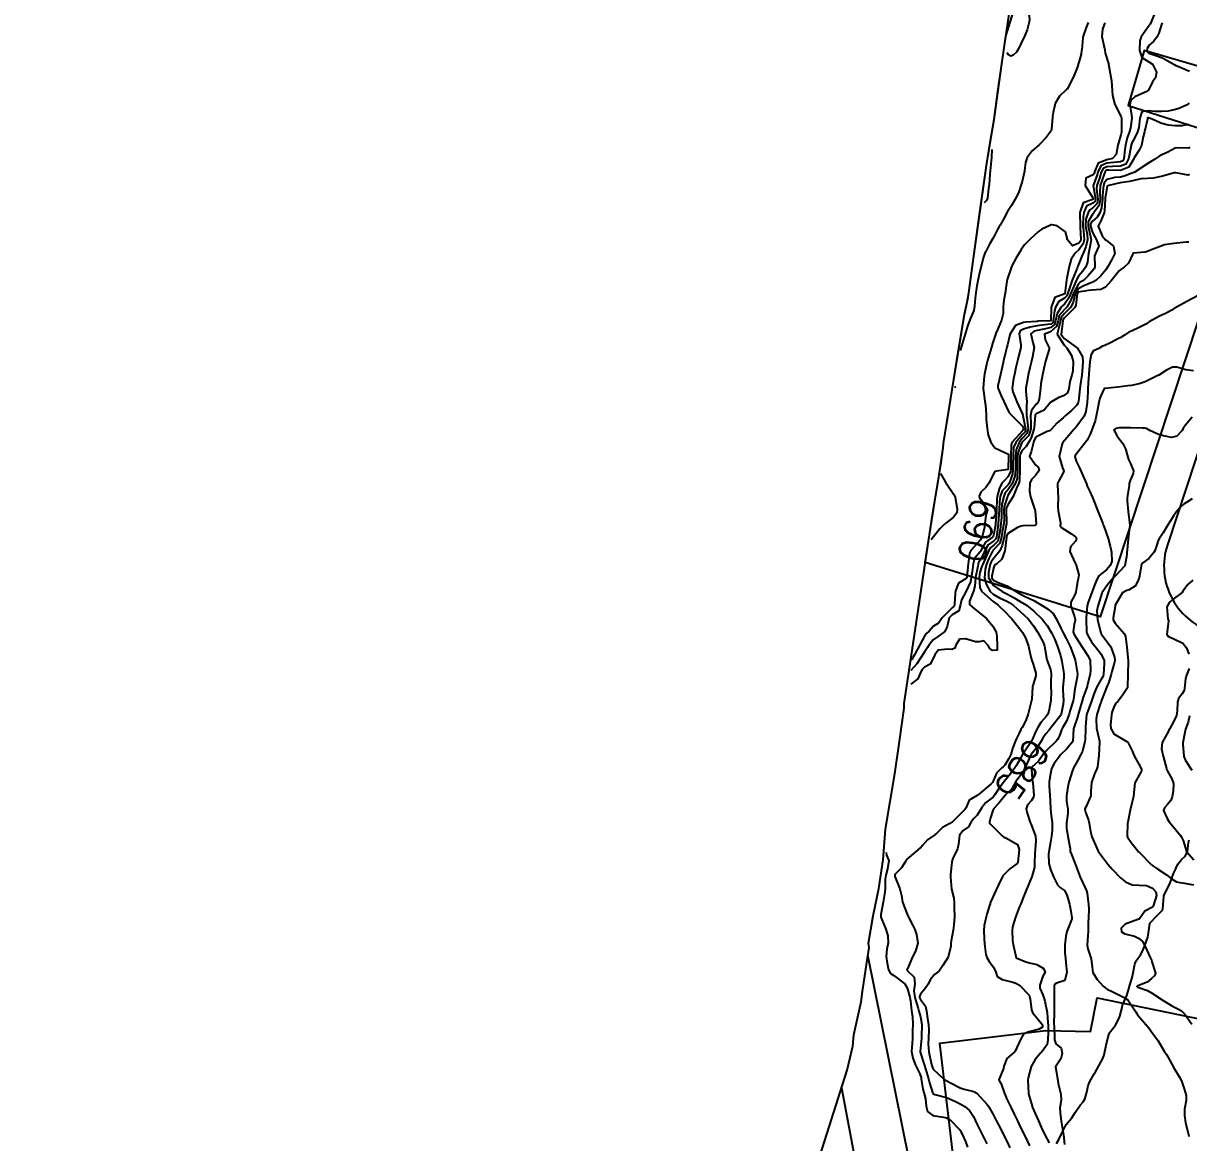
# Model space of a CAD drawing. Header units: metres. Extents: x 292545 to 299085, y 7450245 to 7463078.
# Drawn here: x 296135.3 to 296307, y 7459801.2 to 7459966.2 of the extents above; entities that cross this region are included whole.
import ezdxf
from ezdxf.enums import TextEntityAlignment as Align

# ---------------------------------------------------------------- set-up
doc = ezdxf.new("R2010")
doc.units = ezdxf.units.M
for name, color, linetype in [('Area', 45, 'Continuous'), ('Cotas', 45, 'Continuous'), ('Curvas de Nivel 1m', 11, 'Continuous'), ('Curvas de Nivel 5m', 15, 'Continuous'), ('Edificações', 30, 'Continuous'), ('Vias Primárias', 230, 'Continuous')]:
    doc.layers.add(name, color=color, linetype=linetype)
doc.styles.add('Style-STANDARD', font='STANDARD.shx')

msp = doc.modelspace()

# ---------------------------------------------------------------- linework, layer by layer
at = {"layer": 'Area'}
msp.add_polyline3d([(296244.77, 7459774.44, 690.52), (296256.68, 7459811.9, 688.7), (296257.5, 7459815.46, 688.65), (296257.64, 7459817.09, 688.78), (296258.74, 7459821.98, 688.81), (296258.93, 7459823.5, 688.78), (296259.57, 7459827.76, 689.43), (296259.9, 7459829.96, 689.1), (296259.83, 7459830.62, 689.24), (296260.5, 7459834.66, 689.05), (296261.32, 7459838.7, 689), (296261.98, 7459842.92, 686.59), (296262.33, 7459847.41, 687.52), (296263.67, 7459855.57, 687.29), (296264.4, 7459860.35, 687.31), (296265.08, 7459865.25, 688.41), (296265.06, 7459865.96, 688.39), (296266.1, 7459872.8, 687.5), (296268.68, 7459890.18, 690.4), (296269.72, 7459896.71, 697.93), (296270.19, 7459899.33, 698.05), (296270.81, 7459903.65, 698.42), (296270.84, 7459904.28, 698.35), (296272.13, 7459912.21, 700.27), (296273.96, 7459923.32, 699.87), (296274.36, 7459925.13, 699.94), (296274.61, 7459926.49, 699.91), (296275.3, 7459931.57, 695.08), (296277.19, 7459945.25, 699.54), (296278.32, 7459952.06, 697.85), (296279.45, 7459960.28, 697.09), (296279.79, 7459962.64, 696.9), (296280.67, 7459968.55, 696.23)], dxfattribs=at)
at = {"layer": 'Curvas de Nivel 1m', "flags": 128}
for points, elevation in [([(296281.24, 7459970.25), (296282.1, 7459969.58), (296283.22, 7459968.8), (296283.34, 7459968.44), (296283.53, 7459966.77), (296283.51, 7459966.44), (296283.18, 7459965.29), (296282.96, 7459964.66), (296282.86, 7459964.44), (296282.3, 7459963.3), (296281.92, 7459962.45), (296281.63, 7459961.96), (296281.13, 7459961.53), (296280.77, 7459961.39), (296280.42, 7459961.6), (296280.23, 7459961.92)], 692), ([(296301.89, 7459967.53), (296301.38, 7459966.22), (296301.32, 7459966.09), (296301.19, 7459965.91), (296299.97, 7459964.24), (296299.77, 7459963.63), (296299.76, 7459962.24), (296300.09, 7459961.19), (296301.13, 7459960.53), (296301.65, 7459960.21), (296302.27, 7459959.05), (296302.1, 7459958.21), (296301.68, 7459957.62), (296301.07, 7459956.38), (296300.9, 7459956.22), (296299.06, 7459955.38), (296298.46, 7459954.85), (296298.33, 7459954.26), (296298.58, 7459952.7), (296298.61, 7459952.25), (296298.42, 7459950.84), (296298.26, 7459950.26), (296297.92, 7459949.33), (296297.67, 7459948.26), (296297.59, 7459947.64), (296297.44, 7459946.27), (296297.28, 7459945.94), (296296.95, 7459945.81), (296296.43, 7459945.76), (296294.95, 7459945.6), (296294.03, 7459945.23), (296293.61, 7459944.31), (296293.47, 7459943.77), (296292.94, 7459942.32), (296292.93, 7459942.3), (296293.26, 7459940.32), (296293.21, 7459939.99), (296292.88, 7459939.7), (296291.95, 7459939.26), (296291.53, 7459938.33), (296291.44, 7459937.75), (296291.41, 7459936.33), (296291.49, 7459935.67), (296291.57, 7459934.33), (296291.43, 7459933.71), (296290.8, 7459932.84), (296290.27, 7459932.35), (296289.67, 7459931.47), (296289.36, 7459930.36), (296289.04, 7459928.66), (296288.99, 7459928.37), (296288.74, 7459926.39), (296288.74, 7459926.37), (296287.27, 7459925.83), (296286.73, 7459924.39), (296286.73, 7459924.35), (296286.69, 7459922.39), (296284.79, 7459922.3), (296284.67, 7459922.29), (296282.95, 7459922.16), (296282.67, 7459922.13), (296281.45, 7459921.67), (296280.68, 7459920.46), (296280.68, 7459920.43), (296280.65, 7459920.29), (296280.28, 7459918.82), (296280.19, 7459918.47), (296280.06, 7459917.91), (296279.72, 7459916.47), (296279.5, 7459915.56), (296279.25, 7459914.48), (296278.87, 7459912.8), (296278.89, 7459912.48), (296279.36, 7459911.3), (296279.75, 7459910.47), (296280.51, 7459908.92), (296280.88, 7459908.46), (296282.49, 7459906.84), (296282.63, 7459906.44), (296282.6, 7459906.32), (296282.48, 7459906.17), (296280.99, 7459904.46), (296280.84, 7459904.09), (296280.77, 7459902.46), (296280.76, 7459900.81), (296280.76, 7459900.46), (296280.72, 7459900.15), (296280.4, 7459899.4), (296279.94, 7459898.92), (296279.52, 7459898.48), (296279.09, 7459897.77), (296278.77, 7459896.49), (296278.74, 7459896.1), (296278.69, 7459894.49), (296278.69, 7459894.14), (296278.54, 7459892.49), (296278.51, 7459892.29), (296278.3, 7459890.98), (296278.2, 7459890.59), (296278.07, 7459890.49), (296277.07, 7459889.72), (296276.38, 7459888.51), (296276.35, 7459888.43), (296276.27, 7459888.31), (296275.45, 7459887.33), (296275.23, 7459886.53), (296275.08, 7459885.38), (296274.95, 7459884.53), (296274.83, 7459883.91), (296274.19, 7459882.54), (296273.49, 7459881.24), (296273.38, 7459880.55), (296273.11, 7459879.6), (296272.16, 7459879.03), (296271.71, 7459878.57), (296271.41, 7459877.29), (296271.04, 7459876.58), (296270.12, 7459875.87), (296269.36, 7459875.35), (296268.76, 7459874.6), (296268.51, 7459874.2), (296268.09, 7459873.63), (296267.46, 7459872.62), (296266.92, 7459871.78), (296266.05, 7459870.8)], 689), ([(296292.2, 7459966.33), (296291.89, 7459965.63), (296291.44, 7459964.34), (296291.4, 7459964.11), (296291.23, 7459962.34), (296291.22, 7459962.26), (296291.14, 7459961.67), (296290.84, 7459960.63), (296290.75, 7459960.34), (296290.59, 7459959.82), (296290.03, 7459958.36), (296289.08, 7459956.54), (296289, 7459956.45), (296288.9, 7459956.37), (296287.96, 7459955.48), (296287.32, 7459954.39), (296287.25, 7459954.18), (296287.03, 7459953.06), (296286.92, 7459952.49), (296286.91, 7459952.39), (296286.8, 7459950.59), (296286.73, 7459950.39), (296286.01, 7459949.38), (296285.08, 7459948.41), (296285.03, 7459948.36), (296284.98, 7459948.33), (296283.95, 7459947.44), (296283.17, 7459946.44), (296282.95, 7459945.71), (296282.82, 7459944.55), (296282.8, 7459944.44), (296282.45, 7459942.91), (296282.33, 7459942.45), (296281.95, 7459941.4), (296281.52, 7459940.45), (296281.29, 7459940.04), (296280.87, 7459939.39), (296280.31, 7459938.47), (296279.63, 7459937.25), (296279.2, 7459936.48), (296279.07, 7459936.26), (296278.83, 7459935.82), (296278.36, 7459934.95), (296278.11, 7459934.5), (296277.66, 7459933.65), (296277.04, 7459932.51), (296276.96, 7459932.34), (296276.78, 7459931.78), (296276.13, 7459929.27), (296275.75, 7459927.54), (296275.61, 7459926.52), (296275.53, 7459925.7), (296275.43, 7459924.52), (296275.31, 7459923.9), (296274.74, 7459922.53), (296274.72, 7459922.49), (296274.67, 7459922.36), (296274.46, 7459921.71), (296273.3, 7459918.01)], 691), ([(296303.08, 7459966.32), (296303.03, 7459966.2), (296302.58, 7459964.8), (296302.28, 7459964.21), (296301.82, 7459963.56), (296301.16, 7459963.03), (296300.87, 7459962.5), (296300.84, 7459962.22), (296300.91, 7459962), (296301.14, 7459961.83), (296301.72, 7459961.63), (296303.13, 7459961.16), (296304.86, 7459960.18), (296305.12, 7459960.02), (296305.41, 7459959.89), (296307.11, 7459959.2)], 688), ([(296307.06, 7459954.45), (296306.69, 7459954.16), (296305.53, 7459953.69), (296305.04, 7459953.54), (296303.95, 7459953.28), (296303.04, 7459953.21), (296302.03, 7459953.22), (296301.04, 7459953.33), (296300.1, 7459953.17), (296299.79, 7459952.24), (296299.65, 7459950.88), (296299.47, 7459950.24), (296298.99, 7459949.31), (296298.62, 7459948.62), (296298.51, 7459948.25), (296298.27, 7459946.95), (296298.14, 7459946.26), (296297.72, 7459945.49), (296296.94, 7459945.18), (296295.79, 7459945.14), (296294.94, 7459945.08), (296294.39, 7459944.85), (296294.11, 7459944.31), (296293.83, 7459943.4), (296293.47, 7459942.31), (296293.43, 7459941.79), (296293.59, 7459940.31), (296293.5, 7459939.69), (296292.87, 7459939.03), (296292.44, 7459938.75), (296292.19, 7459938.33), (296291.84, 7459937.34), (296291.8, 7459936.33), (296292.01, 7459935.14), (296292.07, 7459934.33), (296291.84, 7459933.29), (296291.43, 7459932.33), (296291.24, 7459931.88), (296290.77, 7459930.68), (296290.66, 7459930.45), (296290.62, 7459930.34), (296290.55, 7459930.13), (296289.81, 7459928.35), (296289.39, 7459927.02), (296289.15, 7459926.36), (296289.02, 7459926.06), (296288.71, 7459925.7), (296287.86, 7459925.22), (296287.37, 7459924.38), (296287.22, 7459923.85), (296287.04, 7459922.39), (296286.96, 7459922.09), (296286.67, 7459921.89), (296285.35, 7459921.73), (296284.66, 7459921.64), (296283.64, 7459921.45), (296282.65, 7459921.16), (296282.18, 7459920.91), (296282.01, 7459920.45), (296282.25, 7459918.83), (296282.25, 7459918.44), (296281.93, 7459917.13), (296281.77, 7459916.45), (296281.54, 7459915.5), (296281.3, 7459914.45), (296281.17, 7459913.85), (296280.99, 7459912.46), (296281.08, 7459911.92), (296281.68, 7459910.45), (296282.51, 7459908.6), (296282.53, 7459908.44), (296282.55, 7459908.4), (296282.96, 7459906.44), (296282.88, 7459906.03), (296282.47, 7459905.56), (296281.51, 7459904.45), (296281.2, 7459903.71), (296281.11, 7459902.46), (296281.1, 7459901.14), (296281.1, 7459900.46), (296281.03, 7459899.83), (296280.6, 7459898.47), (296280.38, 7459898.17), (296279.53, 7459897.31), (296279.23, 7459896.48), (296279.12, 7459895.72), (296279.05, 7459894.48), (296279.04, 7459893.78), (296278.93, 7459892.48), (296278.85, 7459891.94), (296278.65, 7459890.49), (296278.57, 7459890.21), (296278.29, 7459889.94), (296277.45, 7459889.33), (296276.94, 7459888.5), (296276.74, 7459888.03), (296276.25, 7459887.1), (296276.03, 7459886.73), (296275.97, 7459886.51), (296275.92, 7459886.19), (296275.6, 7459884.52), (296275.47, 7459883.26), (296275.27, 7459882.52), (296274.68, 7459881.04), (296274.7, 7459880.53), (296275.49, 7459879.85), (296276.16, 7459879.33), (296277.2, 7459878.5), (296278.14, 7459877.37), (296278.6, 7459876.49), (296278.74, 7459875.87), (296278.78, 7459874.48), (296278.75, 7459873.83), (296278.1, 7459873.76), (296277.68, 7459874.08), (296277.43, 7459874.5), (296276.82, 7459875.21), (296276.11, 7459875.05), (296275.57, 7459875.07), (296274.11, 7459875.47), (296273.23, 7459875.43), (296272.7, 7459874.55), (296272.55, 7459874.11), (296272.1, 7459873.92), (296271.51, 7459873.98), (296270.1, 7459873.81), (296269.57, 7459873.12), (296269.34, 7459872.6), (296268.91, 7459871.76), (296268.06, 7459871.32), (296267.7, 7459870.97), (296267.53, 7459870.62), (296267.09, 7459869.58), (296266.03, 7459868.83)], 688), ([(296307.01, 7459951.33), (296305.99, 7459951.14), (296305.01, 7459951.13), (296303.98, 7459951.22), (296303.02, 7459951.48), (296301.39, 7459952.22), (296301.02, 7459952.32), (296300.94, 7459952.31), (296300.91, 7459952.22), (296300.9, 7459952.1), (296300.46, 7459950.23), (296300.27, 7459949.51), (296300.03, 7459948.23), (296299.7, 7459947.51), (296298.96, 7459946.39), (296298.92, 7459946.28), (296298.91, 7459946.25), (296298.15, 7459945.04), (296296.94, 7459944.55), (296295.21, 7459944.57), (296294.94, 7459944.56), (296294.75, 7459944.48), (296294.65, 7459944.3), (296294.2, 7459943.03), (296293.97, 7459942.31), (296293.88, 7459941.33), (296293.94, 7459940.31), (296293.79, 7459939.39), (296293.03, 7459938.32), (296292.95, 7459938.23), (296292.86, 7459938.12), (296292.2, 7459936.97), (296292.17, 7459936.33), (296292.57, 7459934.56), (296292.6, 7459934.32), (296292.32, 7459932.81), (296292.22, 7459932.33), (296292.06, 7459931.04), (296291.84, 7459930.33), (296291.39, 7459929.7), (296290.75, 7459928.94), (296290.43, 7459928.34), (296290.2, 7459927.81), (296289.56, 7459926.36), (296289.31, 7459925.76), (296288.7, 7459924.85), (296288.45, 7459924.62), (296288.22, 7459924.37), (296287.61, 7459923.45), (296287.39, 7459922.38), (296287.24, 7459921.81), (296286.66, 7459921.37), (296285.87, 7459921.18), (296284.65, 7459920.95), (296284.24, 7459920.83), (296283.75, 7459920.43), (296284.09, 7459918.97), (296284.21, 7459918.42), (296283.98, 7459917.05), (296283.82, 7459916.43), (296283.59, 7459915.43), (296283.36, 7459914.43), (296283.22, 7459913.78), (296282.99, 7459912.44), (296283.01, 7459911.98), (296283.13, 7459910.43), (296283.09, 7459909.87), (296283.09, 7459908.43), (296283.17, 7459907.76), (296283.32, 7459906.43), (296283.16, 7459905.75), (296282.47, 7459905.01), (296281.99, 7459904.45), (296281.55, 7459903.35), (296281.45, 7459902.45), (296281.45, 7459901.48), (296281.45, 7459900.45), (296281.36, 7459899.49), (296281.02, 7459898.46), (296280.37, 7459897.49), (296279.92, 7459896.93), (296279.73, 7459896.48), (296279.47, 7459895.36), (296279.4, 7459894.48), (296279.4, 7459893.4), (296279.33, 7459892.48), (296279.19, 7459891.6), (296279.04, 7459890.48), (296278.86, 7459889.91), (296278.28, 7459889.32), (296277.82, 7459888.95), (296277.52, 7459888.5), (296277.13, 7459887.63), (296276.64, 7459886.51), (296276.53, 7459886.21), (296276.23, 7459885.27), (296276.1, 7459884.51), (296276.2, 7459883.05), (296276.45, 7459882.51), (296278.18, 7459881.01), (296278.86, 7459880.48), (296280.16, 7459879.26), (296280.54, 7459878.85), (296280.91, 7459878.46), (296282.13, 7459876.94), (296282.49, 7459876.44), (296282.99, 7459875.56), (296283.4, 7459874.43), (296283.72, 7459872.78), (296283.83, 7459872.42), (296284.07, 7459871.76), (296284.45, 7459870.42), (296284.46, 7459870.01), (296284.03, 7459868.62), (296283.99, 7459868.47), (296283.98, 7459868.42), (296283.86, 7459866.57), (296283.83, 7459866.42), (296283.76, 7459866.18), (296283.34, 7459864.43), (296282.99, 7459863.45), (296282.45, 7459862.44), (296282.28, 7459862.12), (296281.95, 7459861.48), (296281.61, 7459860.78), (296281.47, 7459860.45), (296281.05, 7459859.33), (296280.78, 7459858.46), (296280.51, 7459857.86), (296279.9, 7459856.87), (296279.71, 7459856.66), (296279.46, 7459856.47), (296278.68, 7459855.69), (296278.16, 7459854.49), (296278.06, 7459854.29), (296277.86, 7459854.05), (296276, 7459852.52), (296275.92, 7459852.44), (296275.84, 7459852.38), (296274.65, 7459851.72), (296274.14, 7459850.54), (296274.01, 7459850.34), (296273.81, 7459850.15), (296272.24, 7459848.56), (296271.79, 7459848.26), (296270.69, 7459847.68), (296269.77, 7459846.76), (296269.7, 7459846.66), (296269.59, 7459846.59), (296268.52, 7459845.84), (296267.75, 7459845.03), (296267.56, 7459844.8), (296267.39, 7459844.62), (296265.73, 7459843.23), (296265.42, 7459842.95), (296265.25, 7459842.64), (296264.65, 7459841.71), (296263.7, 7459840.75), (296263.67, 7459840.66), (296263.7, 7459840.45), (296264.41, 7459838.65), (296264.65, 7459837.67), (296264.8, 7459836.65), (296265.62, 7459834.64), (296266.3, 7459833.32), (296266.63, 7459832.62), (296266.89, 7459831.92), (296267.08, 7459830.62), (296266.73, 7459829.46), (296266.3, 7459828.63), (296265.54, 7459826.86), (296265.48, 7459826.7), (296265.49, 7459826.64), (296265.53, 7459826.6), (296266.53, 7459825.63), (296266.65, 7459824.62), (296266.51, 7459823.62), (296266.64, 7459822.63), (296267.12, 7459820.97), (296267.21, 7459820.62), (296267.45, 7459819.78), (296267.66, 7459818.62), (296267.64, 7459816.84), (296267.62, 7459816.62), (296267.43, 7459814.65), (296267.43, 7459814.62), (296267.44, 7459814.57), (296268.06, 7459812.61), (296268.37, 7459811.62), (296268.64, 7459810.6), (296268.78, 7459810.04), (296269.23, 7459808.59), (296269.32, 7459808.43), (296269.6, 7459808.3), (296271.31, 7459807.85), (296272.52, 7459807.34), (296273.3, 7459806.93), (296274, 7459806.54), (296274.71, 7459805.95), (296275.28, 7459805.05), (296275.54, 7459804.52), (296275.79, 7459803.99), (296276.51, 7459802.51), (296277.23, 7459801.04)], 687), ([(296307.17, 7459947.96), (296306.98, 7459947.83), (296305.27, 7459947.89), (296304.98, 7459947.84), (296303.9, 7459947.26), (296302.96, 7459946.77), (296302.59, 7459946.58), (296302.02, 7459946.21), (296301.35, 7459945.82), (296300.95, 7459945.58), (296298.96, 7459944.25), (296298.93, 7459944.24), (296297.5, 7459943.7), (296296.93, 7459943.56), (296296.13, 7459943.49), (296294.92, 7459943.22), (296294.56, 7459942.66), (296294.46, 7459942.3), (296294.3, 7459940.9), (296294.3, 7459940.31), (296294.15, 7459939.02), (296293.88, 7459938.31), (296293.5, 7459937.67), (296292.84, 7459937.08), (296292.52, 7459936.64), (296292.51, 7459936.32), (296292.82, 7459935.38), (296293.42, 7459934.31), (296293.73, 7459933.38), (296293.24, 7459932.32), (296293.13, 7459931.97), (296293.17, 7459930.32), (296293.04, 7459930.03), (296292.76, 7459929.71), (296292.12, 7459928.95), (296291.48, 7459928.33), (296291.01, 7459928.07), (296290.74, 7459927.82), (296289.95, 7459926.35), (296289.62, 7459925.44), (296289.02, 7459924.37), (296288.69, 7459924.04), (296287.92, 7459923.14), (296287.74, 7459922.38), (296287.51, 7459921.53), (296286.65, 7459920.77), (296286.37, 7459920.67), (296285.76, 7459920.4), (296285.82, 7459919.59), (296286.41, 7459918.39), (296286.42, 7459918.19), (296285.91, 7459916.4), (296285.65, 7459915.34), (296285.44, 7459914.41), (296285.21, 7459913.06), (296285.14, 7459912.41), (296284.98, 7459910.85), (296284.85, 7459910.42), (296284.72, 7459910.23), (296284.53, 7459910.08), (296283.81, 7459909.13), (296283.69, 7459908.43), (296283.71, 7459907.21), (296283.72, 7459906.43), (296283.44, 7459905.46), (296282.46, 7459904.5), (296282.41, 7459904.44), (296281.87, 7459903.02), (296281.79, 7459902.45), (296281.79, 7459901.81), (296281.79, 7459900.45), (296281.71, 7459899.14), (296281.49, 7459898.45), (296280.36, 7459896.63), (296280.3, 7459896.53), (296280.27, 7459896.47), (296279.8, 7459895.02), (296279.74, 7459894.48), (296279.78, 7459893.02), (296279.73, 7459892.48), (296279.52, 7459891.26), (296279.42, 7459890.48), (296279.16, 7459889.61), (296278.27, 7459888.65), (296278.19, 7459888.58), (296278.13, 7459888.49), (296277.51, 7459887.24), (296277.22, 7459886.5), (296276.99, 7459885.74), (296276.89, 7459884.5), (296277.17, 7459883.54), (296277.75, 7459882.49), (296278.19, 7459882.06), (296279.11, 7459881.55), (296280.18, 7459881.02), (296280.54, 7459880.83), (296281.13, 7459880.46), (296281.69, 7459879.97), (296282.16, 7459879.52), (296283.34, 7459878.43), (296284.14, 7459877.43), (296284.75, 7459876.41), (296285.53, 7459874.98), (296285.75, 7459874.4), (296286.07, 7459872.4), (296286.62, 7459870.95), (296286.71, 7459870.39), (296286.67, 7459869.02), (296286.66, 7459868.39), (296286.72, 7459867.7), (296286.69, 7459866.39), (296286.4, 7459864.81), (296286.24, 7459864.4), (296285.98, 7459864.05), (296285.21, 7459863.16), (296284.76, 7459862.41), (296284.49, 7459861.88), (296283.94, 7459860.61), (296283.87, 7459860.48), (296283.84, 7459860.42), (296283.69, 7459860.18), (296282.52, 7459858.44), (296281.9, 7459857.37), (296281.58, 7459856.77), (296281.37, 7459856.46), (296280.73, 7459855.61), (296279.86, 7459854.53), (296279.84, 7459854.49), (296279.82, 7459854.47), (296278.99, 7459853.34), (296278.42, 7459852.48), (296278.17, 7459852.16), (296277.83, 7459851.9), (296277.03, 7459851.3), (296276.46, 7459850.51), (296275.8, 7459849.5), (296275.33, 7459848.99), (296274.96, 7459848.53), (296274.54, 7459847.78), (296273.78, 7459847.23), (296273.23, 7459846.55), (296273.08, 7459845.23), (296272.93, 7459844.55), (296272.17, 7459843.01), (296272.07, 7459842.56), (296271.91, 7459840.77), (296271.9, 7459840.57), (296271.9, 7459840.37), (296272.06, 7459838.56), (296272.37, 7459837.27), (296272.43, 7459836.56), (296272.43, 7459835.77), (296272.46, 7459834.56), (296272.39, 7459833.34), (296272.28, 7459832.56), (296271.98, 7459830.95), (296271.95, 7459830.56), (296271.94, 7459830.2), (296271.55, 7459828.57), (296270.77, 7459827.35), (296270.26, 7459826.58), (296269.88, 7459826.23), (296269.53, 7459825.99), (296268.88, 7459825.24), (296268.6, 7459824.6), (296268.18, 7459823.93), (296267.49, 7459823.12), (296267.33, 7459822.78), (296267.34, 7459822.62), (296267.48, 7459822.32), (296268.19, 7459821.32), (296268.38, 7459820.61), (296268.52, 7459819.53), (296268.67, 7459818.6), (296268.7, 7459817.88), (296268.64, 7459816.6), (296268.61, 7459815.8), (296268.68, 7459814.6), (296269.04, 7459812.92), (296269.14, 7459812.59), (296269.19, 7459812.42), (296269.36, 7459812.05), (296270.92, 7459810.57), (296271.34, 7459810.31), (296271.89, 7459810.01), (296273.33, 7459809.31), (296273.91, 7459809.12), (296275.33, 7459808.74), (296275.75, 7459808.52), (296277.3, 7459806.85), (296277.53, 7459806.5), (296278.16, 7459805.37), (296278.64, 7459804.48), (296279.26, 7459803.3), (296279.67, 7459802.47), (296280.18, 7459801.41), (296280.64, 7459800.46)], 686), ([(296278, 7459947.62), (296277.94, 7459946.44), (296277.77, 7459944.99), (296277.67, 7459943.98), (296277.63, 7459943.21), (296277.57, 7459942.5), (296277.51, 7459941.9), (296277.37, 7459940.51), (296277.23, 7459940.15), (296276.87, 7459939.79)], 692), ([(296306.99, 7459933.96), (296306.81, 7459933.98), (296306.64, 7459933.98), (296304.81, 7459933.79), (296303.44, 7459933.56), (296302.8, 7459933.34), (296301.35, 7459932.78), (296300.8, 7459932.56), (296300.53, 7459932.5), (296298.79, 7459932.33), (296298.75, 7459932.29), (296298.74, 7459932.25), (296298.14, 7459930.89), (296297.49, 7459930.26), (296297.03, 7459930), (296296.76, 7459929.75), (296295.55, 7459928.29), (296294.73, 7459927.35), (296294.03, 7459927.01), (296292.73, 7459926.89), (296292.21, 7459926.85), (296290.73, 7459926.6), (296290.56, 7459926.34), (296290.36, 7459924.68), (296290.21, 7459924.35), (296288.68, 7459922.79), (296288.49, 7459922.56), (296288.45, 7459922.37), (296288.24, 7459920.78), (296288.21, 7459920.37), (296288.64, 7459919.77), (296290.62, 7459918.35), (296291.35, 7459917.08), (296291.41, 7459916.34), (296291.35, 7459915.58), (296291.26, 7459914.34), (296291.01, 7459912.79), (296290.94, 7459912.34), (296290.74, 7459910.55), (296290.72, 7459910.35), (296290.68, 7459910.19), (296290.53, 7459909.95), (296289.7, 7459909.17), (296288.81, 7459908.37), (296288.65, 7459908.22), (296288.5, 7459908.09), (296287.57, 7459907.3), (296286.77, 7459906.39), (296286.64, 7459906.23), (296286.48, 7459906.14), (296286.15, 7459906.07), (296284.46, 7459905.22), (296284.18, 7459904.7), (296284.1, 7459904.42), (296283.79, 7459903.08), (296283.54, 7459902.43), (296284.42, 7459901.12), (296284.8, 7459900.8), (296284.96, 7459900.41), (296284.78, 7459900.04), (296284.4, 7459899.57), (296283.82, 7459898.99), (296283.59, 7459898.43), (296283.53, 7459897.27), (296283.66, 7459896.43), (296284.34, 7459894.53), (296284.37, 7459894.45), (296284.38, 7459894.42), (296284.38, 7459894.38), (296284.52, 7459892.42), (296284.46, 7459892.27), (296284.31, 7459892.21), (296282.61, 7459892.14), (296282.31, 7459892.1), (296281.78, 7459891.92), (296280.3, 7459890.96), (296280.17, 7459890.59), (296280.16, 7459890.47), (296279.96, 7459888.79), (296279.9, 7459888.47), (296279.48, 7459887.25), (296278.66, 7459886.49), (296278.4, 7459886.33), (296278.24, 7459885.9), (296277.97, 7459884.75), (296277.98, 7459884.49), (296278.22, 7459884.13), (296278.93, 7459883.77), (296280.21, 7459883.32), (296281.59, 7459882.45), (296281.96, 7459882.21), (296282.19, 7459882.07), (296282.9, 7459881.72), (296284.18, 7459881.15), (296285.41, 7459880.41), (296286.17, 7459879.91), (296287.02, 7459879.24), (296287.53, 7459878.38), (296288.13, 7459877.06), (296288.48, 7459876.37), (296288.93, 7459875.55), (296289.52, 7459874.36), (296290.08, 7459872.93), (296290.27, 7459872.35), (296290.33, 7459872.09), (296290.59, 7459870.34), (296290.57, 7459869.82), (296290.27, 7459868.35), (296290.23, 7459868.14), (296290.01, 7459866.61), (296289.97, 7459866.38), (296289.97, 7459866.35), (296289.5, 7459864.84), (296289.37, 7459864.36), (296288.98, 7459863.35), (296288.41, 7459862.37), (296288.25, 7459862.07), (296287.95, 7459861.2), (296287.68, 7459860.63), (296287.47, 7459860.38), (296285.92, 7459858.95), (296285.67, 7459858.65), (296285.52, 7459858.4), (296284.85, 7459857.46), (296283.89, 7459856.55), (296283.84, 7459856.42), (296283.88, 7459855.4), (296284, 7459854.42), (296284.01, 7459854.27), (296284.15, 7459852.42), (296284.12, 7459852.14), (296283.83, 7459851.64), (296283.25, 7459851), (296283.03, 7459850.43), (296283.17, 7459849.79), (296283.61, 7459848.42), (296283.68, 7459848.31), (296283.79, 7459848.12), (296284.43, 7459846.41), (296284.48, 7459845.7), (296284.37, 7459844.41), (296284.32, 7459843.83), (296284.28, 7459842.41), (296284.28, 7459841.85), (296283.9, 7459840.42), (296283.84, 7459840.28), (296283.7, 7459839.94), (296283.23, 7459838.88), (296283.05, 7459838.43), (296282.66, 7459837.44), (296282.25, 7459836.44), (296282.08, 7459836.01), (296281.63, 7459834.84), (296281.52, 7459834.55), (296281.49, 7459834.45), (296281.05, 7459833.01), (296280.97, 7459832.46), (296281.04, 7459831), (296281.12, 7459830.45), (296281.55, 7459828.45), (296283.01, 7459827.89), (296283.55, 7459827.74), (296284.63, 7459827.5), (296285.54, 7459826.95), (296285.82, 7459826.4), (296285.75, 7459826.17), (296285.52, 7459825.77), (296285.06, 7459824.41), (296285.08, 7459823.98), (296285.49, 7459823.03), (296285.71, 7459822.4), (296285.78, 7459822.09), (296286.12, 7459820.39), (296286.21, 7459819.63), (296286.29, 7459818.39), (296286.3, 7459817.52), (296286.23, 7459816.39), (296286.12, 7459815.68), (296285.4, 7459814.64), (296285.15, 7459814.4), (296284.35, 7459813.45), (296283.76, 7459812.42), (296283.35, 7459810.75), (296283.31, 7459810.47), (296283.31, 7459810.43), (296283.33, 7459809.44), (296283.37, 7459808.47), (296283.37, 7459808.43), (296283.84, 7459806.96), (296284, 7459806.42), (296284.37, 7459805.5), (296284.84, 7459804.41), (296285.26, 7459803.48), (296285.79, 7459802.39), (296286.44, 7459801.18)], 684), ([(296308.5, 7459926.13), (296306.7, 7459925.23), (296304.86, 7459924.18), (296304.76, 7459924.11), (296304.69, 7459924.05), (296303.47, 7459923.4), (296302.68, 7459923.08), (296301.16, 7459922.22), (296300.88, 7459922.02), (296300.67, 7459921.89), (296299.58, 7459921.32), (296298.65, 7459920.91), (296298.19, 7459920.72), (296297.51, 7459920.26), (296296.98, 7459919.93), (296296.64, 7459919.75), (296295.46, 7459919.11), (296294.63, 7459918.75), (296294.31, 7459918.62), (296293.75, 7459918.31), (296292.97, 7459917.97), (296292.61, 7459917.42), (296292.41, 7459916.32), (296292.28, 7459914.62), (296292.26, 7459914.32), (296292.22, 7459913.98), (296292.13, 7459912.33), (296292.11, 7459911.89), (296292.05, 7459910.33), (296291.85, 7459908.99), (296291.57, 7459908.33), (296290.49, 7459906.83), (296290.26, 7459906.57), (296290.06, 7459906.35), (296289.35, 7459905.48), (296288.45, 7459904.45), (296288.42, 7459904.41), (296288.39, 7459904.37), (296288.34, 7459904.26), (296287.93, 7459902.38), (296288.42, 7459900.68), (296288.56, 7459900.37), (296288.57, 7459900.2), (296288.4, 7459899.77), (296287.9, 7459898.87), (296287.68, 7459898.38), (296287.71, 7459897.04), (296287.77, 7459896.38), (296287.71, 7459895.01), (296287.76, 7459894.38), (296288.12, 7459892.57), (296288.11, 7459892.37), (296288.06, 7459892.13), (296288.31, 7459891.86), (296289.64, 7459891.01), (296290.29, 7459890.52), (296290.37, 7459890.42), (296290.41, 7459890.35), (296290.48, 7459890.16), (296290.29, 7459889.87), (296289.6, 7459889.03), (296289.5, 7459888.36), (296290.25, 7459886.66), (296290.36, 7459886.46), (296290.4, 7459886.35), (296290.81, 7459884.92), (296290.71, 7459884.34), (296290.6, 7459883.96), (296290.34, 7459882.35), (296290.19, 7459881.86), (296289.65, 7459880.88), (296289.64, 7459880.36), (296290.16, 7459878.74), (296290.25, 7459878.35), (296290.25, 7459878.25), (296290.14, 7459877.61), (296289.96, 7459876.52), (296290.01, 7459876.35), (296290.12, 7459876.15), (296291.23, 7459874.34), (296292.08, 7459873.09), (296292.47, 7459872.32), (296292.54, 7459870.81), (296292.47, 7459870.32), (296292.03, 7459868.51), (296292.01, 7459868.36), (296291.99, 7459868.33), (296291.45, 7459866.9), (296291.28, 7459866.34), (296290.98, 7459865.36), (296290.69, 7459864.34), (296290.55, 7459863.78), (296290.05, 7459862.35), (296290.03, 7459862.28), (296289.93, 7459860.35), (296289.02, 7459859.27), (296288.12, 7459858.37), (296288.02, 7459858.26), (296287.91, 7459858.09), (296287.19, 7459857.09), (296286.8, 7459856.39), (296286.53, 7459855.05), (296286.45, 7459854.39), (296286.42, 7459853.83), (296286.52, 7459852.39), (296286.57, 7459851.66), (296286.62, 7459850.39), (296286.75, 7459849.44), (296286.88, 7459848.39), (296286.87, 7459847.3), (296286.78, 7459846.39), (296286.64, 7459845.51), (296286.42, 7459844.39), (296286.35, 7459843.78), (296286.38, 7459842.39), (296286.62, 7459841.48), (296287.08, 7459840.39), (296287.68, 7459839.2), (296288.08, 7459838.78), (296288.67, 7459838.37), (296289.05, 7459837.74), (296289.41, 7459836.35), (296289.64, 7459835.33), (296289.77, 7459834.35), (296289.76, 7459834.21), (296289.62, 7459833.82), (296289.06, 7459832.36), (296288.88, 7459831.64), (296288.72, 7459830.36), (296288.75, 7459829.18), (296288.83, 7459828.36), (296288.9, 7459827.71), (296289.03, 7459826.36), (296288.75, 7459825.13), (296287.51, 7459824.73), (296287.29, 7459824.6), (296287.19, 7459824.38), (296287.15, 7459822.72), (296287.16, 7459822.38), (296287.18, 7459820.67), (296287.18, 7459820.38), (296287.14, 7459818.68), (296287.15, 7459818.38), (296287.22, 7459816.58), (296287.23, 7459816.38), (296287.41, 7459815.76), (296288.2, 7459815.16), (296288.36, 7459814.37), (296288.17, 7459813.58), (296287.36, 7459812.38), (296287.69, 7459810.38), (296287.78, 7459809.93), (296288.15, 7459808.37), (296288.19, 7459807.48), (296288.02, 7459806.37), (296288.04, 7459805.62), (296288.22, 7459804.37), (296288.41, 7459803.22), (296288.54, 7459802.37), (296288.68, 7459800.92)], 683), ([(296307.71, 7459915.02), (296306.59, 7459915.14), (296305.24, 7459915.52), (296304.59, 7459915.55), (296303.7, 7459915.08), (296302.58, 7459914.38), (296302.46, 7459914.31), (296302.26, 7459914.2), (296300.56, 7459913.4), (296299.7, 7459913.1), (296298.56, 7459912.86), (296298.03, 7459912.78), (296296.56, 7459912.58), (296294.62, 7459912.37), (296294.55, 7459912.35), (296294.53, 7459912.32), (296294.51, 7459912.3), (296293.89, 7459910.95), (296293.73, 7459910.31), (296293.54, 7459909.29), (296293.36, 7459908.31), (296293.19, 7459907.62), (296292.73, 7459906.32), (296292.67, 7459906.13), (296292.47, 7459905.66), (296292.01, 7459904.78), (296291.7, 7459904.33), (296290.44, 7459902.74), (296290.27, 7459902.51), (296290.23, 7459902.35), (296290.43, 7459901.68), (296290.85, 7459900.78), (296291.05, 7459900.34), (296291.58, 7459899.15), (296291.91, 7459898.33), (296292.05, 7459898), (296292.37, 7459897.32), (296292.8, 7459896.32), (296293.09, 7459895.57), (296293.6, 7459894.31), (296294.32, 7459892.51), (296294.41, 7459892.3), (296294.48, 7459892.12), (296295.13, 7459890.29), (296295.42, 7459889.15), (296295.6, 7459888.29), (296295.66, 7459886.87), (296295.43, 7459886.29), (296294.87, 7459885.66), (296294.23, 7459885.17), (296293.76, 7459884.77), (296293.51, 7459884.31), (296293.13, 7459883.39), (296292.71, 7459882.31), (296292.18, 7459880.9), (296292.01, 7459880.33), (296291.88, 7459878.61), (296291.88, 7459878.33), (296291.94, 7459876.52), (296291.97, 7459876.33), (296292.12, 7459875.96), (296292.74, 7459874.95), (296293.24, 7459874.31), (296294.09, 7459873.25), (296294.53, 7459872.3), (296294.56, 7459871.8), (296294.46, 7459870.3), (296294.38, 7459869.97), (296294.04, 7459869.44), (296293.4, 7459868.31), (296293.02, 7459867.31), (296292.68, 7459866.32), (296291.98, 7459864.44), (296291.95, 7459864.36), (296291.95, 7459864.33), (296291.79, 7459862.5), (296291.78, 7459862.33), (296291.73, 7459860.54), (296291.71, 7459860.33), (296291.33, 7459858.92), (296291.07, 7459858.34), (296290.66, 7459857.59), (296289.99, 7459856.35), (296289.95, 7459856.28), (296289.88, 7459856.08), (296289.32, 7459854.36), (296289.18, 7459853.68), (296289, 7459852.36), (296289.01, 7459851.54), (296289.16, 7459850.36), (296289.16, 7459849.72), (296289, 7459848.36), (296288.98, 7459847.56), (296289.2, 7459846.36), (296289.53, 7459844.57), (296289.52, 7459844.35), (296289.53, 7459844.14), (296289.74, 7459843.71), (296290.26, 7459842.34), (296290.54, 7459841.51), (296291.01, 7459840.34), (296291.68, 7459838.86), (296291.92, 7459838.33), (296292.02, 7459837.98), (296292.25, 7459836.32), (296292.27, 7459835.7), (296292.22, 7459834.32), (296292.19, 7459833.75), (296292.17, 7459832.32), (296292.15, 7459831.77), (296292.01, 7459830.33), (296292.12, 7459829.78), (296292.62, 7459828.32), (296292.76, 7459827.1), (296292.85, 7459826.32), (296293.52, 7459825.28), (296294.38, 7459824.3), (296295.02, 7459823.81), (296295.5, 7459823.58), (296296.8, 7459822.96), (296297.49, 7459822.62), (296298.04, 7459822.25), (296299.2, 7459820.51), (296299.35, 7459820.24), (296299.46, 7459820.06), (296301, 7459818.22), (296301.21, 7459817.99), (296301.43, 7459817.72), (296302.5, 7459816.2), (296303.4, 7459814.72), (296303.71, 7459814.19), (296304.15, 7459813.41), (296304.86, 7459812.17), (296305.35, 7459811.34), (296305.78, 7459810.6), (296305.97, 7459810.16), (296306.33, 7459809.16), (296306.61, 7459808.15), (296306.6, 7459807.45), (296306.38, 7459806.15), (296306.36, 7459805.23), (296306.51, 7459804.15), (296306.95, 7459802.44), (296307.03, 7459802.14)], 682), ([(296272.55, 7459912.76), (296272.59, 7459912.56), (296272.58, 7459912.53), (296272.55, 7459912.47)], 691), ([(296307.49, 7459908.15), (296306.49, 7459906.96), (296306.16, 7459906.49), (296305.98, 7459906.17), (296305.26, 7459905.38), (296304.47, 7459905.18), (296303.27, 7459905.4), (296302.47, 7459905.66), (296301.27, 7459906.22), (296300.77, 7459906.51), (296300.49, 7459906.53), (296300.19, 7459906.53), (296298.49, 7459906.62), (296296.8, 7459906.59), (296296.49, 7459906.55), (296296.26, 7459906.51), (296295.95, 7459906.29), (296296.47, 7459905.37), (296297.28, 7459904.27), (296297.66, 7459903.48), (296298.01, 7459902.26), (296298.12, 7459901.95), (296298.42, 7459901.34), (296298.84, 7459900.25), (296298.81, 7459899.84), (296298.39, 7459898.84), (296298.24, 7459898.4), (296298.23, 7459898.25), (296298.21, 7459898.08), (296297.93, 7459896.26), (296297.93, 7459895.83), (296298.05, 7459894.25), (296298.31, 7459892.25), (296298.08, 7459890.25), (296297.91, 7459888.62), (296297.88, 7459888.26), (296297.89, 7459887.89), (296297.58, 7459886.26), (296296.23, 7459884.78), (296295.95, 7459884.55), (296295.7, 7459884.29), (296295.05, 7459883.45), (296294.22, 7459882.3), (296294.21, 7459882.28), (296294.19, 7459882.24), (296293.59, 7459880.31), (296293.48, 7459879.62), (296293.54, 7459878.31), (296294.04, 7459876.38), (296294.07, 7459876.3), (296294.08, 7459876.26), (296294.12, 7459876.21), (296295.51, 7459874.29), (296296.08, 7459872.78), (296296.12, 7459872.28), (296296.07, 7459872.04), (296295.66, 7459870.69), (296295.58, 7459870.28), (296295.25, 7459869.08), (296294.88, 7459868.29), (296294.62, 7459867.7), (296294.11, 7459866.3), (296294.08, 7459866.22), (296294, 7459866.02), (296293.48, 7459864.31), (296293.37, 7459863.7), (296293.42, 7459862.31), (296293.85, 7459860.39), (296293.86, 7459860.3), (296293.85, 7459860.22), (296293.74, 7459858.3), (296293.57, 7459856.63), (296293.48, 7459856.31), (296293.13, 7459855.57), (296292.67, 7459854.32), (296292.58, 7459853.05), (296292.58, 7459852.32), (296291.82, 7459850.67), (296291.71, 7459850.44), (296291.71, 7459850.33), (296291.81, 7459849.94), (296292.22, 7459848.74), (296292.31, 7459848.32), (296292.53, 7459847.07), (296292.74, 7459846.32), (296293.44, 7459844.61), (296293.58, 7459844.3), (296293.63, 7459844.19), (296293.74, 7459844.05), (296294.48, 7459843.05), (296295.09, 7459842.29), (296295.71, 7459841.55), (296296.96, 7459840.27), (296297.69, 7459839.66), (296298.68, 7459839.24), (296299.68, 7459839.17), (296300.8, 7459839.1), (296301.68, 7459838.72), (296302.17, 7459838.21), (296302.24, 7459837.64), (296301.83, 7459836.21), (296301.78, 7459836.08), (296301.65, 7459835.95), (296300.52, 7459835.34), (296299.73, 7459834.23), (296299.68, 7459834.17), (296299.62, 7459834.14), (296299.48, 7459834.09), (296297.61, 7459833.42), (296297.04, 7459832.83), (296297.07, 7459832.27), (296297.6, 7459832.02), (296298.99, 7459831.64), (296299.59, 7459831.37), (296300.21, 7459830.85), (296300.55, 7459830.23), (296301.38, 7459828.39), (296301.48, 7459828.21), (296301.5, 7459828.16), (296301.55, 7459827.86), (296302.12, 7459826.2), (296301.94, 7459825.79), (296301.52, 7459825.4), (296300.86, 7459824.87), (296299.5, 7459824.33), (296299.43, 7459824.32), (296299.34, 7459824.24), (296299.5, 7459824.14), (296300.9, 7459823.63), (296301.49, 7459823.31), (296303.22, 7459822.19), (296303.48, 7459822.02), (296304.62, 7459821.32), (296305.47, 7459820.88), (296305.93, 7459820.63), (296306.43, 7459820.16), (296307.44, 7459818.69)], 681), ([(296270.4, 7459899.88), (296271.16, 7459898.57), (296272.37, 7459896.79), (296272.5, 7459896.56), (296272.57, 7459896.35), (296272.89, 7459894.55), (296272.84, 7459894.05), (296272.33, 7459893.41), (296271.83, 7459893.05), (296271.25, 7459892.57), (296270.75, 7459892.13), (296270.3, 7459891.71), (296269.78, 7459891.03), (296269.21, 7459890.29), (296268.98, 7459890.11)], 691), ([(296307.61, 7459884.15), (296306.87, 7459883.49), (296306.2, 7459882.55), (296306.04, 7459882.32), (296305.86, 7459882.16), (296304.88, 7459881.48), (296304.18, 7459880.9), (296303.75, 7459880.19), (296303.9, 7459878.43), (296304.02, 7459878.18), (296304.04, 7459878.08), (296303.76, 7459876.19), (296303.86, 7459875.93), (296304.12, 7459875.77), (296304.78, 7459875.51), (296306.11, 7459874.84), (296306.65, 7459874.15), (296307.01, 7459873.23)], 679), ([(296307.07, 7459871.14), (296306.67, 7459870.15), (296306.54, 7459869.66), (296306.37, 7459868.16), (296306.31, 7459867.88), (296306.02, 7459867.4), (296305.51, 7459866.67), (296305.32, 7459866.17), (296305.28, 7459864.88), (296305.18, 7459864.17), (296304.81, 7459863.33), (296304.16, 7459862.18), (296304.09, 7459862.04), (296303.95, 7459861.78), (296303.08, 7459860.19), (296302.99, 7459859.26), (296303.21, 7459858.2), (296303.72, 7459856.36), (296303.78, 7459856.19), (296303.88, 7459855.97), (296304.53, 7459854.84), (296304.75, 7459854.18), (296304.69, 7459853.01), (296304.54, 7459852.18), (296304.34, 7459851.68), (296303.83, 7459851.02), (296303.42, 7459850.59), (296303.29, 7459850.2), (296303.8, 7459848.98), (296304.13, 7459848.52), (296304.42, 7459848.18), (296305.77, 7459846.52), (296305.99, 7459846.16), (296306.17, 7459845.75), (296306.68, 7459844.15), (296307.73, 7459842.93)], 679), ([(296307.09, 7459864.15), (296306.92, 7459863.2), (296306.54, 7459862.15), (296306.42, 7459861.69), (296306.13, 7459860.16), (296306.11, 7459859.98), (296306.28, 7459858.16), (296306.52, 7459857.54), (296307.44, 7459856.14)], 678), ([(296287.52, 7459801.1), (296287.87, 7459801.69), (296288.22, 7459802.41), (296288.84, 7459803.68), (296288.88, 7459803.76), (296288.96, 7459803.88), (296289.77, 7459804.86), (296290.25, 7459805.66), (296290.99, 7459806.74), (296291.43, 7459807.22), (296291.7, 7459807.64), (296291.99, 7459808.67), (296292.18, 7459809.64), (296292.43, 7459810.24), (296293.05, 7459811.36), (296293.16, 7459811.52), (296293.25, 7459811.63), (296293.44, 7459812.01), (296294.33, 7459813.61), (296294.54, 7459814.14), (296294.84, 7459815.6), (296295.12, 7459816.82), (296295.32, 7459817.4), (296295.47, 7459817.6), (296296.19, 7459818.53), (296296.77, 7459819.58), (296296.86, 7459819.87), (296297.17, 7459821.14), (296297.26, 7459821.49), (296297.3, 7459821.58), (296297.87, 7459822.89), (296298.06, 7459823.57), (296298.33, 7459824.44), (296298.67, 7459825.57), (296298.77, 7459826.02), (296299.07, 7459827.55), (296299.25, 7459828.04), (296299.9, 7459828.9), (296300.24, 7459829.54), (296300.53, 7459830.28), (296300.96, 7459831.53), (296301.02, 7459831.8), (296301.28, 7459833.53), (296301.28, 7459833.56), (296301.31, 7459833.62), (296302.25, 7459834.59), (296303.11, 7459835.51), (296303.17, 7459835.67), (296303.31, 7459837.51), (296303.31, 7459837.56), (296303.36, 7459837.69), (296304.28, 7459839.5), (296304.77, 7459840.87), (296305.06, 7459841.49), (296305.17, 7459841.72), (296305.41, 7459842.26), (296305.94, 7459842.96), (296306.45, 7459843.47), (296306.8, 7459844.1), (296306.98, 7459845.46), (296307.04, 7459845.88)], 662), ([(296262.41, 7459844.01), (296262.46, 7459843.59), (296262.6, 7459843.26), (296262.79, 7459842.8), (296262.63, 7459841.59), (296262.37, 7459840.67), (296262.29, 7459840.07), (296262.27, 7459838.67), (296262.21, 7459838.14), (296261.98, 7459836.68), (296261.63, 7459834.84), (296261.61, 7459834.6), (296261.63, 7459834.45), (296262.35, 7459832.68), (296262.64, 7459831.72), (296262.72, 7459830.67), (296262.51, 7459829.74), (296262.4, 7459828.68), (296262.56, 7459827.69), (296262.74, 7459826.67), (296263.03, 7459826.17), (296263.52, 7459825.85), (296265.15, 7459824.64), (296265.5, 7459824.03), (296265.9, 7459822.64), (296265.99, 7459822.12), (296266.16, 7459820.63), (296266.27, 7459819.81), (296266.32, 7459818.63), (296266.29, 7459817.77), (296266.29, 7459816.63), (296266.22, 7459815.81), (296266.17, 7459814.63), (296266.36, 7459813.65), (296266.73, 7459812.63), (296267.35, 7459811.34), (296267.55, 7459810.82), (296267.59, 7459810.62), (296267.82, 7459809.11), (296267.96, 7459808.61), (296268.23, 7459807.69), (296268.33, 7459806.6), (296268.49, 7459805.81), (296269.28, 7459805.23), (296270.88, 7459804.97), (296271.28, 7459804.88), (296271.82, 7459804.56), (296273.25, 7459803.08), (296273.57, 7459802.55), (296274.1, 7459801.4), (296274.41, 7459800.53)], 688)]:
    msp.add_lwpolyline(points, dxfattribs=dict(at, elevation=elevation))
at = {"layer": 'Curvas de Nivel 5m', "flags": 128}
for points, elevation in [([(296294.62, 7459966.3), (296294.27, 7459965.39), (296294.18, 7459964.3), (296294.51, 7459962.95), (296294.64, 7459962.3), (296294.69, 7459961.85), (296295.12, 7459960.43), (296295.17, 7459960.29), (296295.18, 7459960.23), (296295.54, 7459958.29), (296295.62, 7459957.76), (296295.74, 7459956.28), (296295.78, 7459955.57), (296296.13, 7459954.28), (296297.03, 7459952.42), (296297.08, 7459952.27), (296297.08, 7459952.21), (296297.08, 7459950.27), (296297.08, 7459950.2), (296297, 7459949.77), (296296.63, 7459948.63), (296296.55, 7459948.27), (296296.33, 7459946.91), (296295.77, 7459946.29), (296294.95, 7459946.11), (296293.66, 7459945.6), (296293.13, 7459944.32), (296293.1, 7459944.15), (296292.93, 7459943.9), (296291.85, 7459943.41), (296291.72, 7459942.33), (296292.89, 7459940.48), (296292.93, 7459940.32), (296292.92, 7459940.28), (296292.88, 7459940.25), (296291.45, 7459939.76), (296290.97, 7459938.34), (296290.97, 7459938.23), (296290.99, 7459936.34), (296291.01, 7459936.16), (296291.09, 7459934.34), (296291.04, 7459934.1), (296290.81, 7459933.81), (296289.86, 7459933.41), (296289.1, 7459934.37), (296289.07, 7459934.62), (296288.82, 7459935.51), (296287.61, 7459936.38), (296286.84, 7459936.53), (296286.71, 7459936.51), (296286.45, 7459936.39), (296285.37, 7459935.87), (296284.82, 7459935.49), (296283.65, 7459934.43), (296282.8, 7459933.55), (296282.33, 7459932.91), (296282.05, 7459932.45), (296281.58, 7459931.65), (296280.91, 7459930.46), (296280.87, 7459930.35), (296280.76, 7459930.06), (296280.26, 7459928.47), (296280.16, 7459927.89), (296279.96, 7459926.47), (296279.74, 7459925.44), (296279.66, 7459924.48), (296279.63, 7459923.43), (296279.41, 7459922.48), (296278.66, 7459920.7), (296278.58, 7459920.56), (296278.55, 7459920.49), (296278.08, 7459919.04), (296277.92, 7459918.5), (296277.62, 7459917.49), (296277.34, 7459916.5), (296277.19, 7459915.91), (296276.89, 7459914.51), (296276.85, 7459914.23), (296276.69, 7459912.51), (296276.69, 7459912.37), (296276.94, 7459910.51), (296277.06, 7459909.97), (296277.16, 7459908.5), (296277.16, 7459907.84), (296277.29, 7459906.5), (296277.46, 7459905.51), (296277.84, 7459904.5), (296278.45, 7459903.63), (296280.01, 7459902.9), (296280.44, 7459902.72), (296280.44, 7459902.47), (296280.41, 7459900.47), (296278.67, 7459900.23), (296278.41, 7459900.14), (296277.83, 7459899.05), (296277.6, 7459898.5), (296277.08, 7459897.8), (296276.37, 7459897.13), (296276.1, 7459896.51), (296276.15, 7459896.3), (296276.36, 7459896.05), (296277.36, 7459894.5), (296277.1, 7459893.73), (296276.95, 7459892.5), (296276.88, 7459891.93), (296276.58, 7459890.51), (296276.47, 7459890.33), (296276.29, 7459890.1), (296274.88, 7459888.53), (296274.69, 7459888.11), (296274.48, 7459886.54), (296274.32, 7459884.64), (296274.31, 7459884.54), (296274.3, 7459884.46), (296274.22, 7459884.36), (296273.08, 7459883.68), (296272.64, 7459882.56), (296272.59, 7459882.15), (296272.48, 7459880.56), (296272.41, 7459880.32), (296272.17, 7459880.11), (296270.66, 7459878.58), (296270.46, 7459878.27), (296270.14, 7459877.81), (296269.39, 7459877.35), (296268.74, 7459876.6), (296268.42, 7459876.31), (296268.12, 7459875.96), (296266.58, 7459873.12), (296266.31, 7459872.63), (296266.22, 7459872.49), (296266.08, 7459872.32)], 690), ([(296307.13, 7459943.95), (296306.93, 7459943.83), (296305.1, 7459944.18), (296304.97, 7459944.21), (296304.93, 7459944.21), (296304.91, 7459944.21), (296304.84, 7459944.18), (296303.35, 7459943.77), (296302.92, 7459943.66), (296301.74, 7459943.39), (296300.92, 7459943.36), (296300.01, 7459943.32), (296298.92, 7459943.05), (296298.28, 7459942.9), (296296.92, 7459942.69), (296295.21, 7459942.3), (296295, 7459942.21), (296294.91, 7459941.88), (296294.69, 7459940.5), (296294.68, 7459940.3), (296294.58, 7459938.59), (296294.54, 7459938.3), (296294.06, 7459937.09), (296293.63, 7459936.31), (296294.22, 7459934.9), (296294.75, 7459934.3), (296294.81, 7459934.24), (296295.92, 7459933.4), (296296.12, 7459932.28), (296295.67, 7459931.39), (296295.02, 7459930.3), (296294.76, 7459929.89), (296294.04, 7459929.02), (296293.29, 7459928.31), (296292.96, 7459928.1), (296292.74, 7459928), (296291.55, 7459927.51), (296290.73, 7459927.09), (296290.28, 7459926.35), (296289.97, 7459925.09), (296289.6, 7459924.36), (296288.68, 7459923.43), (296288.2, 7459922.85), (296288.09, 7459922.38), (296287.83, 7459921.21), (296287.62, 7459920.38), (296288.63, 7459918.8), (296289.03, 7459918.37), (296289.73, 7459917.24), (296289.95, 7459916.36), (296289.94, 7459915), (296289.79, 7459914.36), (296289.49, 7459913.43), (296289.34, 7459912.36), (296289.15, 7459911.76), (296288.54, 7459911.3), (296287.86, 7459911.06), (296286.69, 7459910.39), (296286.6, 7459910.32), (296286.53, 7459910.24), (296285.7, 7459909.22), (296284.51, 7459908.66), (296284.38, 7459908.54), (296284.36, 7459908.42), (296284.2, 7459906.71), (296284.17, 7459906.42), (296283.77, 7459905.12), (296283.4, 7459904.43), (296283.05, 7459903.83), (296282.44, 7459903.23), (296282.17, 7459902.71), (296282.13, 7459902.44), (296282.13, 7459902.14), (296282.13, 7459900.44), (296282.07, 7459898.76), (296281.98, 7459898.45), (296281.62, 7459897.7), (296281.14, 7459896.46), (296280.35, 7459895.24), (296280.11, 7459894.7), (296280.09, 7459894.47), (296280.17, 7459892.62), (296280.15, 7459892.47), (296279.85, 7459890.92), (296279.79, 7459890.48), (296279.51, 7459889.24), (296279.14, 7459888.48), (296278.79, 7459887.96), (296278.26, 7459887.39), (296277.89, 7459886.85), (296277.76, 7459886.49), (296277.47, 7459885.25), (296277.5, 7459884.5), (296278.21, 7459883.34), (296279.49, 7459882.48), (296280.19, 7459882.13), (296281.26, 7459881.53), (296282.18, 7459881.01), (296283.11, 7459880.43), (296284.16, 7459879.59), (296285.38, 7459878.41), (296286.14, 7459877.45), (296286.76, 7459876.39), (296287.2, 7459875.47), (296287.67, 7459874.38), (296288.08, 7459873.02), (296288.24, 7459872.37), (296288.29, 7459872.15), (296288.6, 7459870.36), (296288.6, 7459869.81), (296288.44, 7459868.37), (296288.45, 7459867.95), (296288.53, 7459866.36), (296288.49, 7459865.88), (296288.19, 7459864.37), (296288.13, 7459864.22), (296287.98, 7459864), (296286.7, 7459862.39), (296286.38, 7459861.97), (296285.95, 7459861.46), (296285.48, 7459860.86), (296285.24, 7459860.41), (296284.74, 7459859.6), (296283.91, 7459858.61), (296283.78, 7459858.42), (296283.61, 7459858.13), (296282.85, 7459856.44), (296282.57, 7459855.76), (296281.87, 7459854.88), (296281.66, 7459854.66), (296281.54, 7459854.45), (296280.93, 7459853.39), (296280.01, 7459852.47), (296279.92, 7459852.39), (296279.84, 7459852.3), (296279.03, 7459851.27), (296278.3, 7459850.49), (296278.11, 7459850.19), (296277.8, 7459849.08), (296277.64, 7459848.49), (296277.65, 7459848.35), (296277.79, 7459848.17), (296279.5, 7459846.47), (296279.77, 7459846.26), (296280.15, 7459846.09), (296281.75, 7459845.18), (296282.02, 7459844.45), (296281.81, 7459842.54), (296281.78, 7459842.45), (296281.72, 7459842.38), (296280.62, 7459841.56), (296279.7, 7459840.64), (296279.62, 7459840.56), (296279.56, 7459840.47), (296278.95, 7459839.22), (296278.63, 7459838.49), (296277.81, 7459836.65), (296277.74, 7459836.5), (296277.72, 7459836.43), (296277.65, 7459836.2), (296277.24, 7459834.89), (296277.13, 7459834.5), (296276.87, 7459833.25), (296276.81, 7459832.51), (296276.86, 7459831.24), (296276.92, 7459830.51), (296277.11, 7459828.96), (296277.24, 7459828.5), (296277.55, 7459828), (296278.2, 7459827.15), (296278.51, 7459826.49), (296278.75, 7459825.71), (296279.52, 7459825.25), (296281.1, 7459824.87), (296281.52, 7459824.72), (296282.07, 7459824.44), (296283.49, 7459822.96), (296283.6, 7459822.55), (296283.61, 7459822.43), (296283.83, 7459820.79), (296283.99, 7459820.42), (296285.44, 7459818.59), (296285.47, 7459818.4), (296285.47, 7459818.36), (296285.43, 7459818.22), (296284.95, 7459817.93), (296283.42, 7459817.54), (296282.67, 7459817.19), (296282.23, 7459816.44), (296281.95, 7459815.9), (296281.4, 7459814.71), (296281.31, 7459814.53), (296281.18, 7459814.45), (296280.21, 7459813.63), (296279.77, 7459812.47), (296279.69, 7459812.14), (296279.35, 7459811.31), (296279.04, 7459810.47), (296279.13, 7459810.27), (296279.34, 7459809.89), (296279.84, 7459808.46), (296280.25, 7459807.51), (296280.77, 7459806.46), (296281.28, 7459805.42), (296281.76, 7459804.45), (296282.23, 7459803.47), (296282.73, 7459802.44), (296283.23, 7459801.4), (296283.54, 7459800.74)], 685), ([(296307.52, 7459896.14), (296306.81, 7459895.7), (296306.35, 7459895.41), (296305.71, 7459894.8), (296305.17, 7459894.17), (296304.82, 7459893.68), (296304.32, 7459892.88), (296303.88, 7459892.19), (296303.21, 7459891.11), (296302.62, 7459890.21), (296302.51, 7459889.99), (296302.28, 7459889.33), (296302, 7459888.48), (296301.87, 7459888.21), (296301.13, 7459887.34), (296300.25, 7459886.69), (296300.04, 7459886.44), (296299.99, 7459886.23), (296299.73, 7459884.73), (296299.61, 7459884.24), (296299.15, 7459883.3), (296298.2, 7459882.69), (296297.87, 7459882.59), (296297.24, 7459882.26), (296296.17, 7459880.43), (296296.15, 7459880.3), (296296.14, 7459880.28), (296295.85, 7459878.59), (296295.87, 7459878.28), (296296.15, 7459877.81), (296297.5, 7459876.26), (296297.7, 7459875.83), (296297.89, 7459874.25), (296298.05, 7459872.27), (296298.05, 7459872.25), (296298.05, 7459872.22), (296298.01, 7459870.26), (296297.98, 7459868.31), (296297.97, 7459868.26), (296297.18, 7459867.1), (296296.53, 7459866.27), (296296.28, 7459866), (296296, 7459865.54), (296295.66, 7459864.61), (296295.6, 7459864.28), (296295.46, 7459862.79), (296295.51, 7459862.28), (296295.95, 7459861.49), (296297.8, 7459860.4), (296297.93, 7459860.34), (296298.02, 7459860.26), (296298.65, 7459858.98), (296298.96, 7459858.24), (296299.89, 7459856.55), (296300.04, 7459856.23), (296300.06, 7459856.05), (296299.88, 7459855.71), (296299.08, 7459854.24), (296298.94, 7459853.33), (296298.85, 7459852.24), (296298.64, 7459851.44), (296298.38, 7459850.25), (296298.02, 7459848.48), (296297.98, 7459848.26), (296297.94, 7459846.42), (296297.97, 7459846.26), (296298.54, 7459845.47), (296299.48, 7459844.23), (296299.62, 7459844.11), (296299.74, 7459844.01), (296301.46, 7459842.21), (296301.72, 7459842), (296302.31, 7459841.61), (296303.7, 7459840.69), (296304.42, 7459840.18), (296305.2, 7459839.68), (296305.69, 7459839.56), (296306.36, 7459839.48), (296307.68, 7459839.23)], 680)]:
    msp.add_lwpolyline(points, dxfattribs=dict(at, elevation=elevation))
at = {"layer": 'Edificações', "elevation": 696.71}
msp.add_lwpolyline([(296319.96, 7459956.54), (296300.44, 7459962.22), (296298.08, 7459954.11), (296316.88, 7459948.13), (296293.97, 7459878.74), (296268.17, 7459886.75), (296268.68, 7459890.18), (296269.2, 7459893.44), (296269.72, 7459896.71), (296270.04, 7459898.45), (296270.19, 7459899.33), (296270.5, 7459901.49), (296270.81, 7459903.65), (296270.84, 7459904.28), (296271.48, 7459908.24), (296272.13, 7459912.21), (296273.04, 7459917.76), (296273.96, 7459923.32), (296274.16, 7459924.22), (296274.48, 7459925.81), (296274.61, 7459926.49), (296274.95, 7459929.03), (296275.3, 7459931.57), (296276.24, 7459938.41), (296277.19, 7459945.25), (296277.75, 7459948.65), (296278.32, 7459952.06), (296278.88, 7459956.17), (296279.45, 7459960.28), (296279.79, 7459962.64), (296280.04, 7459964.33), (296302.73, 7460037.54)], dxfattribs=at)
at = {"layer": 'Edificações'}
msp.add_lwpolyline([(296304.81, 7459738.26), (296281.07, 7459742.48), (296278.02, 7459766.81), (296281.1, 7459780.45), (296275.67, 7459781.67), (296279.02, 7459796.54), (296272.41, 7459798.03), (296270.3, 7459815.9), (296285.94, 7459817.74), (296292.51, 7459817.6), (296293.52, 7459822.55), (296317.86, 7459817.54), (296316.46, 7459810.74), (296319.74, 7459810.06)], close=True, dxfattribs=at)
at = {"layer": 'Vias Primárias'}
for points, elevation in [([(296284.63, 7459995.46), (296304.59, 7460059.95), (296310.01, 7460075.77, -0.465499), (296316.51, 7460078.28, 0.001783), (296325.55, 7460075.41), (296352.73, 7460067.26, -0.510888), (296356.83, 7460059.26), (296343.48, 7460015.16), (296331.4, 7459976.17), (296318.97, 7459935.16), (296303.86, 7459889.37, 0.433949), (296310.95, 7459876.39), (296351.69, 7459863.17, 0.494824), (296361.49, 7459865.99, -0.02156), (296363.44, 7459872.88), (296371.53, 7459897.4)], 694.76), ([(296310.06, 7459741.04, -0.346219), (296297.22, 7459733.22, -0.027859), (296284.34, 7459736.26, -0.255998), (296276.02, 7459748.08), (296259.73, 7459828.86)], 694.76), ([(296255.85, 7459809.3), (296267.3, 7459748.43, -0.192847), (296263.38, 7459728.56), (296223.27, 7459676.83), (296186.74, 7459628.5), (296179.61, 7459619.56, -0.199102), (296167.77, 7459613.03), (296135.26, 7459604.99)], 688.83)]:
    msp.add_lwpolyline(points, format="xyb", dxfattribs=dict(at, elevation=elevation))

# ---------------------------------------------------------------- texts
at = {"layer": 'Cotas', "style": 'Style-STANDARD'}
for s, rotation, p in [('690', 256.5137, (296275.95, 7459891.52, 690)), ('685', 235.3576, (296282.49, 7459856.24, 685))]:
    msp.add_text(s, height=4, rotation=rotation, dxfattribs=at).set_placement(p, align=Align.MIDDLE_CENTER)

doc.saveas('drawing.dxf')
